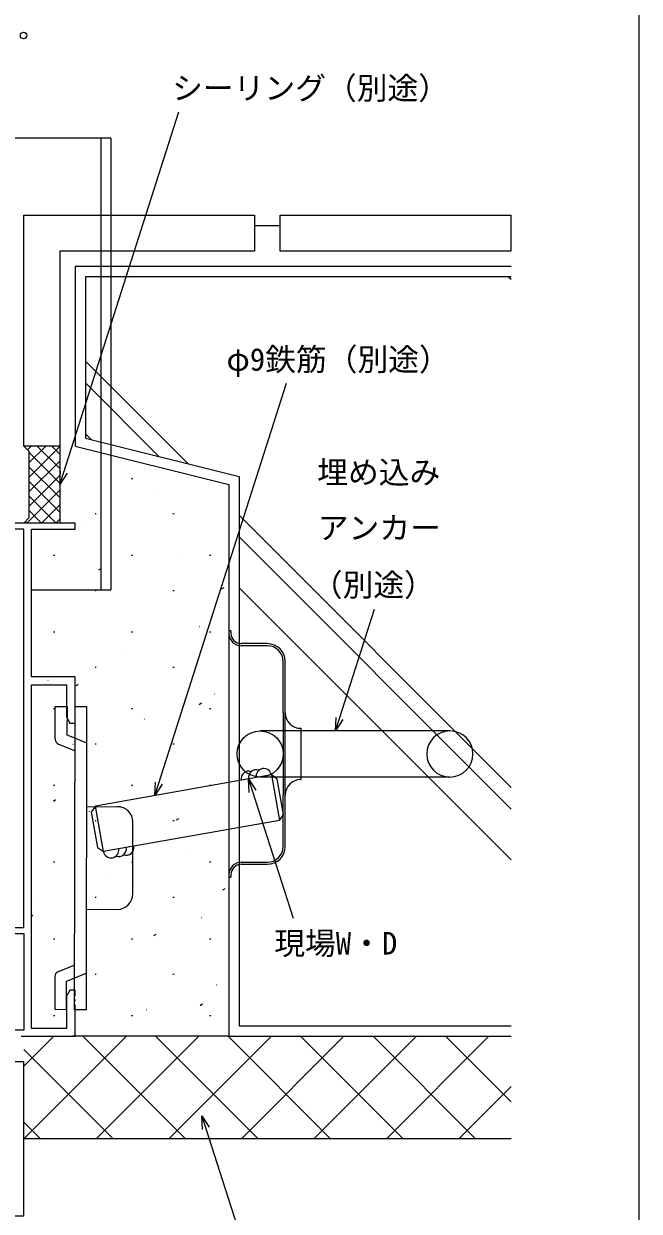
# Model space of a CAD drawing. Units: millimetres, scale not verified. Extents: x -437 to 438, y -344 to 341.
# Drawn here: x 318.1 to 438.2, y -222.9 to 8.5 of the extents above; entities that cross this region are included whole.
import ezdxf
from ezdxf.enums import TextEntityAlignment as Align

# ---------------------------------------------------------------- set-up
doc = ezdxf.new("R2010")
doc.units = ezdxf.units.MM
doc.header["$LTSCALE"] = 2
for name, color, linetype in [('0-2_YKK_11', 7, 'Continuous'), ('0-3_YKK_12', 2, 'Continuous'), ('0-4_YKK_13', 4, 'Continuous'), ('0-5_YKK_D', 6, 'Continuous'), ('0-6_YKK_ZWAK', 7, 'Continuous'), ('0-7_YSS_K', 3, 'Continuous')]:
    doc.layers.add(name, color=color, linetype=linetype)
doc.styles.add('ＭＳ ゴシック', font='')
doc.styles.get('ＭＳ ゴシック').set_extended_font_data('MS Gothic')

msp = doc.modelspace()

# ---------------------------------------------------------------- linework, layer by layer
at = {"layer": '0-2_YKK_11'}
for points in [[(319.665, -90.002), (328.165, -90.002), (328.165, -88.802), (303.165, -88.802), (303.165, -94.302), (302.165, -94.302)], [(317.665, -188.802), (328.165, -188.802), (328.165, -182.761), (328.045, -182.577), (328.045, -182.027), (328.165, -181.844), (328.165, -181.761), (328.045, -181.577), (328.045, -181.027), (328.165, -180.844), (328.165, -179.802), (327.165, -179.802), (326.465, -181.015), (326.465, -187.302), (319.665, -187.302), (319.665, -120.302), (326.465, -120.302), (326.465, -126.59), (327.165, -127.802), (328.165, -127.802), (328.165, -118.802), (319.665, -118.802), (319.665, -90.002)], [(280.965, -168.802), (318.165, -168.802), (318.165, -187.602), (311.665, -187.602)]]:
    msp.add_lwpolyline(points, dxfattribs=at)
msp.add_lwpolyline([(318.165, -167.602), (318.165, -90.002), (304.665, -90.002), (304.665, -95.802), (303.665, -95.802), (303.665, -167.602)], close=True, dxfattribs=at)
at = {"layer": '0-3_YKK_12'}
for p, q in [((335.165, -13.802), (183.685, -13.802)), ((333.165, -13.802), (333.165, -28.802)), ((333.165, -28.802), (333.165, -101.806)), ((319.665, -101.808), (335.165, -101.808))]:
    msp.add_line(p, q, dxfattribs=at)
msp.add_lwpolyline([(335.165, -13.802), (335.165, -28.802), (335.165, -101.806)], dxfattribs=at)
at = {"layer": '0-4_YKK_13'}
for p, q in [((358.165, -109.802), (358.165, -110.302)), ((358.565, -109.802), (358.165, -109.802)), ((358.165, -110.302), (358.165, -157.302)), ((358.565, -109.802), (358.565, -110.302)), ((365.665, -112.302), (360.565, -112.302)), ((365.665, -112.702), (360.565, -112.702)), ((368.765, -125.802), (368.765, -115.802)), ((369.165, -125.802), (369.165, -115.802)), ((324.279, -130.929), (324.289, -124.553)), ((324.29, -124.552), (326.59, -124.556)), ((326.589, -124.556), (326.581, -130.056)), ((328.069, -183.558), (328.165, -124.558)), ((328.163, -124.558), (330.461, -124.562)), ((330.369, -183.562), (330.461, -124.562)), ((368.765, -125.802), (368.765, -141.802)), ((369.165, -141.802), (369.165, -125.802)), ((401.265, -129.302), (364.265, -129.302)), ((372.165, -128.802), (372.165, -138.802)), ((324.903, -131.857), (328.076, -133.145)), ((401.265, -138.302), (364.265, -138.302)), ((368.765, -151.802), (368.765, -141.802)), ((369.165, -151.802), (369.165, -141.802)), ((330.433, -144.062), (336.433, -144.072)), ((339.405, -161.076), (339.428, -147.077)), ((360.565, -154.902), (365.665, -154.902)), ((358.165, -157.302), (358.165, -157.802)), ((358.565, -157.302), (358.565, -157.802)), ((360.565, -155.302), (365.665, -155.302)), ((358.165, -157.802), (358.565, -157.802)), ((330.402, -164.062), (336.4, -164.072)), ((324.832, -176.248), (328.009, -174.971)), ((324.205, -177.174), (324.195, -183.552)), ((326.495, -183.555), (326.504, -178.055)), ((326.504, -178.055), (328.005, -177.451)), ((328.005, -177.451), (330.307, -176.526)), ((324.195, -183.552), (326.495, -183.555)), ((328.069, -183.558), (330.369, -183.562))]:
    msp.add_line(p, q, dxfattribs=at)
msp.add_lwpolyline([(326.581, -130.056), (328.08, -130.664), (330.378, -131.597)], dxfattribs=at)
msp.add_circle((364.265, -133.802), 4.5, dxfattribs=at)
for centre, radius, start, end in [((360.565, -110.302), 2.4, 180, 270), ((360.565, -110.302), 2, 180, 270), ((365.665, -115.802), 3.5, 0, 90), ((365.665, -115.802), 3.1, 0, 90), ((372.165, -125.802), 3, 180, 270), ((401.265, -133.802), 4.5, 90, 270), ((401.265, -133.802), 4.5, 270, 90), ((325.279, -130.931), 1, 179.90534, 247.9075), ((372.165, -141.802), 3, 90, 180), ((336.428, -147.072), 3, 359.90656, 89.9066), ((365.665, -151.802), 3.1, 270, 0), ((365.665, -151.802), 3.5, 270, 0), ((360.565, -157.302), 2.4, 90, 180), ((360.565, -157.302), 2, 90, 180), ((336.405, -161.072), 3, 269.90689, 359.90656), ((325.205, -177.176), 1, 111.90869, 179.90534)]:
    msp.add_arc(centre, radius, start, end, dxfattribs=at)
at = {"layer": '0-5_YKK_D'}
for points in [[(325.165, -81.302), (325.942, -78.873), (348.385, -8.713)], [(343.707, -141.905), (344.484, -139.476), (369.416, -61.533)], [(326.593, -79.082), (325.165, -81.302), (325.291, -78.665)], [(378.974, -129.302), (379.751, -126.873), (386.561, -105.585)], [(380.402, -127.082), (378.974, -129.302), (379.1, -126.665)], [(362.144, -141.294), (362.018, -138.658), (363.445, -140.878)], [(362.018, -138.658), (362.794, -141.086), (370.701, -165.803)], [(345.134, -139.684), (343.707, -141.905), (343.833, -139.268)], [(353.021, -206.955), (352.895, -204.318), (354.323, -206.538)], [(352.895, -204.318), (353.672, -206.746), (369.431, -256.01)]]:
    msp.add_lwpolyline(points, dxfattribs=at)
msp.add_circle((318.132, 6.198), 0.637, dxfattribs=at)
at = {"layer": '0-6_YKK_ZWAK'}
msp.add_lwpolyline([(-436.8, -343.8), (438.2, -343.8), (438.2, 306.2)], dxfattribs=at)
at = {"layer": '0-7_YSS_K'}
for p, q in [((363.165, -30.802), (368.165, -30.802)), ((413.2, -30.802), (413.165, -30.802)), ((412.693, -40.802), (413.2, -41.309)), ((330.165, -57.269), (350.127, -77.231)), ((330.165, -61.512), (344.47, -75.817)), ((330.165, -71.412), (331.271, -72.517)), ((319.165, -74.802), (318.165, -73.802)), ((318.893, -74.531), (319.622, -73.802)), ((319.165, -77.087), (322.45, -73.802)), ((319.165, -79.916), (325.165, -73.916)), ((325.165, -78.182), (320.785, -73.802)), ((325.165, -75.353), (323.614, -73.802)), ((325.165, -73.802), (325.165, -88.802)), ((319.165, -74.802), (319.165, -87.8)), ((325.165, -81.01), (319.165, -75.01)), ((319.165, -82.744), (325.165, -76.744)), ((325.165, -83.839), (319.165, -77.839)), ((319.165, -85.573), (325.165, -79.573)), ((325.165, -86.667), (319.165, -80.667)), ((339.175, -80.097), (339.425, -80.097)), ((318.764, -88.802), (325.165, -82.401)), ((324.472, -88.802), (319.165, -83.496)), ((321.592, -88.802), (325.165, -85.23)), ((344.278, -83.448), (344.325, -83.431)), ((319.165, -87.802), (318.165, -88.802)), ((321.643, -88.802), (319.165, -86.324)), ((332.05, -86.972), (332.3, -86.972)), ((347.25, -86.972), (347.5, -86.972)), ((360.165, -87.269), (413.2, -140.304)), ((318.815, -88.802), (318.49, -88.477)), ((324.421, -88.802), (325.165, -88.058)), ((330.578, -88.299), (330.61, -88.288)), ((360.165, -91.512), (413.2, -144.547)), ((323.975, -95.047), (324.225, -95.047)), ((339.175, -95.047), (339.425, -95.047)), ((349.158, -95.925), (349.205, -95.908)), ((354.375, -95.047), (354.625, -95.047)), ((332.803, -97.931), (333.22, -97.655)), ((333.557, -101.449), (333.604, -101.432)), ((356.817, -101.626), (357.234, -101.35)), ((360.165, -101.412), (413.2, -154.447)), ((332.05, -101.922), (332.3, -101.922)), ((347.25, -101.922), (347.5, -101.922)), ((323.975, -109.997), (324.225, -109.997)), ((339.175, -109.997), (339.425, -109.997)), ((352.388, -108.986), (352.435, -108.969)), ((354.375, -109.997), (354.625, -109.997)), ((338.437, -113.926), (338.484, -113.909)), ((332.05, -116.872), (332.3, -116.872)), ((347.25, -116.872), (347.5, -116.872)), ((322.836, -119.45), (322.883, -119.434)), ((328.381, -120.447), (328.798, -120.171)), ((355.383, -122.13), (355.43, -122.113)), ((352.395, -124.142), (352.812, -123.866)), ((323.975, -124.947), (324.225, -124.947)), ((339.175, -124.947), (339.425, -124.947)), ((341.667, -126.987), (341.714, -126.97)), ((354.375, -124.947), (354.625, -124.947)), ((332.05, -131.822), (332.3, -131.822)), ((347.25, -131.822), (347.5, -131.822)), ((327.716, -131.927), (327.763, -131.91)), ((366.448, -137.873), (332.144, -143.955)), ((323.975, -139.897), (324.225, -139.897)), ((339.175, -139.897), (339.425, -139.897)), ((344.662, -140.131), (344.709, -140.115)), ((354.375, -139.897), (354.625, -139.897)), ((323.959, -142.963), (324.376, -142.687)), ((330.946, -144.988), (330.993, -144.971)), ((332.05, -146.772), (332.3, -146.772)), ((368.019, -146.735), (333.715, -152.816)), ((347.25, -146.772), (347.5, -146.772)), ((347.972, -146.658), (348.389, -146.382)), ((349.541, -152.608), (349.588, -152.591)), ((323.975, -154.847), (324.225, -154.847)), ((339.175, -154.847), (339.425, -154.847)), ((354.375, -154.847), (354.625, -154.847)), ((333.941, -158.132), (333.988, -158.116)), ((332.05, -161.722), (332.3, -161.722)), ((347.25, -161.722), (347.5, -161.722)), ((356.997, -160.274), (357.414, -159.998)), ((320.225, -162.989), (320.272, -162.973)), ((319.733, -165.349), (319.954, -165.203)), ((352.771, -165.669), (352.818, -165.652)), ((343.55, -169.174), (343.967, -168.898)), ((323.975, -169.797), (324.225, -169.797)), ((338.82, -170.609), (338.867, -170.593)), ((339.175, -169.797), (339.425, -169.797)), ((354.375, -169.797), (354.625, -169.797)), ((323.22, -176.134), (323.267, -176.117)), ((332.05, -176.672), (332.3, -176.672)), ((347.25, -176.672), (347.5, -176.672)), ((355.766, -178.813), (355.813, -178.797)), ((352.574, -182.79), (352.991, -182.514)), ((323.975, -184.747), (324.225, -184.747)), ((339.175, -184.747), (339.425, -184.747)), ((342.05, -183.67), (342.097, -183.653)), ((354.375, -184.747), (354.625, -184.747)), ((338.163, -188.802), (318.165, -208.8)), ((324.021, -188.802), (318.165, -194.658)), ((358.165, -188.802), (327.665, -188.802)), ((349.704, -208.802), (329.704, -188.802)), ((352.305, -188.802), (332.305, -208.802)), ((363.846, -208.802), (343.846, -188.802)), ((366.447, -188.802), (346.447, -208.802)), ((377.989, -208.802), (357.989, -188.802)), ((380.589, -188.802), (360.589, -208.802)), ((392.131, -208.802), (372.131, -188.802)), ((394.732, -188.802), (374.732, -208.802)), ((406.273, -208.802), (386.273, -188.802)), ((408.874, -188.802), (388.874, -208.802)), ((413.2, -201.587), (400.415, -188.802)), ((335.562, -208.802), (318.165, -191.405)), ((413.2, -198.618), (403.016, -208.802)), ((321.42, -208.802), (318.165, -205.547)), ((413.2, -208.802), (318.165, -208.802))]:
    msp.add_line(p, q, dxfattribs=at)
for points in [[(325.165, -35.802), (325.165, -73.802), (318.165, -73.802), (318.165, -28.802), (363.165, -28.802), (363.165, -35.802)], [(368.165, -35.802), (368.165, -28.802), (413.165, -28.802), (413.165, -35.802)], [(366.448, -137.873), (368.019, -146.735), (368.829, -145.575), (367.607, -138.683)], [(333.715, -152.813), (332.144, -143.952), (331.333, -145.111), (332.555, -152.003)], [(318.165, -193.802), (301.165, -193.802), (301.165, -208.802), (298.165, -208.802), (298.165, -248.802), (318.165, -248.802), (318.165, -238.802), (313.165, -238.802), (313.165, -223.802), (318.165, -223.802)]]:
    msp.add_lwpolyline(points, close=True, dxfattribs=at)
for points in [[(413.2, -38.802), (328.165, -38.802), (328.165, -73.802), (358.165, -81.302), (358.165, -188.802), (413.2, -188.802)], [(413.2, -40.802), (330.165, -40.802), (330.165, -72.241), (360.165, -79.741), (360.165, -186.802), (413.2, -186.802)]]:
    msp.add_lwpolyline(points, dxfattribs=at)
for centre, start, end in [((362.018, -138.658), 70.04391, 190.04392), ((363.495, -138.396), 70.04391, 190.04392), ((364.972, -138.134), 10.04394, 190.04392), ((335.19, -152.549), 190.04394, 10.04392), ((336.667, -152.288), 250.04391, 10.04392), ((338.144, -152.026), 250.04391, 10.04392)]:
    msp.add_arc(centre, 1.5, start, end, dxfattribs=at)

# ---------------------------------------------------------------- texts
at = {"layer": '0-5_YKK_D', "style": 'ＭＳ ゴシック'}
for s, p in [('シーリング（別途）', (347.093, -7.574)), ('φ9鉄筋（別途）', (357.695, -60.442)), ('埋め込み', (375.393, -82.438)), ('アンカー', (375.495, -93.256)), ('（別途）', (374.336, -104.381)), ('現場W・D', (367.018, -174.199))]:
    msp.add_text(s, height=4.399, dxfattribs=at).set_placement(p, align=Align.BOTTOM_LEFT)

doc.saveas('drawing.dxf')
